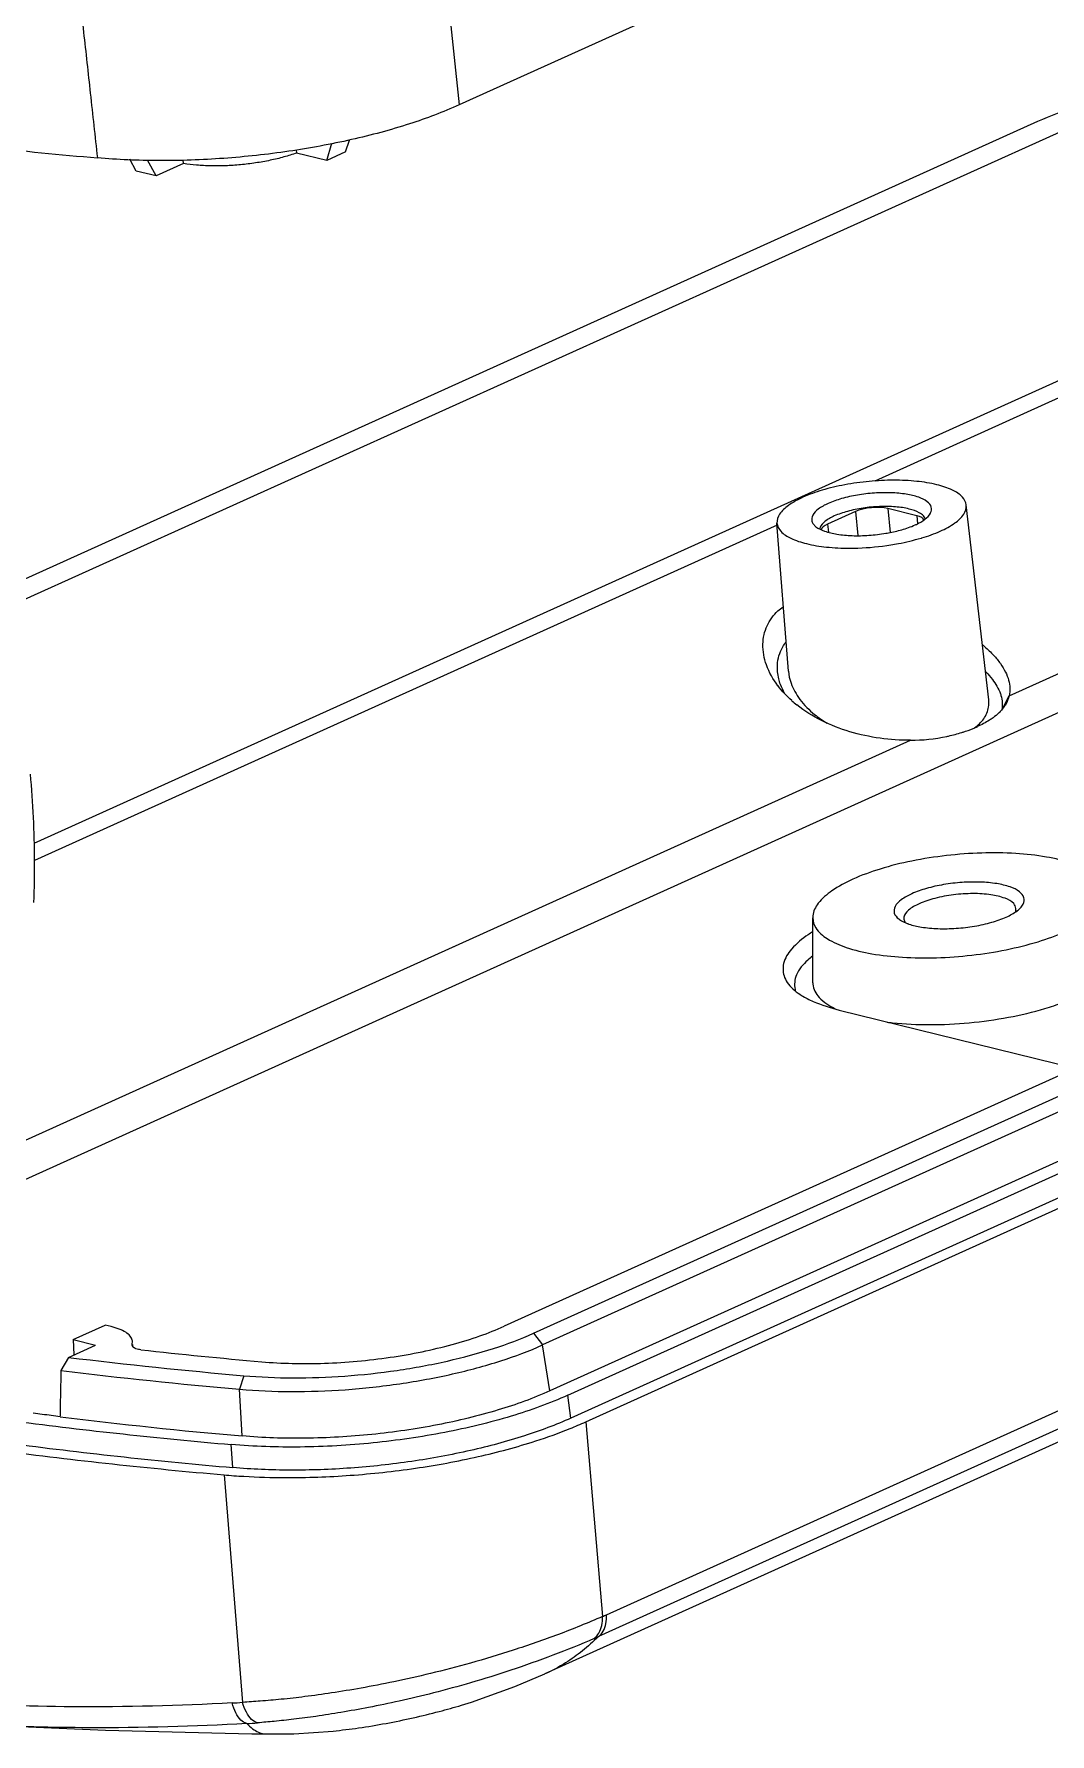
# Model space of a CAD drawing. Header units: millimetres. Extents: x 6083 to 6448, y 1315 to 1569.
# Drawn here: x 6261.82 to 6283.85, y 1337.4 to 1374.29 of the extents above; entities that cross this region are included whole.
import ezdxf

# ---------------------------------------------------------------- set-up
doc = ezdxf.new("R2010")
doc.units = ezdxf.units.MM
doc.layers.add('06___PRT_ALL_SURFS', color=7, linetype='Continuous')

# ---------------------------------------------------------------- blocks, each defined once
blk = doc.blocks.new('A$C496B05E0')
at = {"color": 7, "linetype": 'Continuous'}
for p, q in [((101.285, 97.407), (45.963, 72.406)), ((62.689, 71.922), (32.592, 58.32)), ((32.791, 57.825), (63.533, 71.718)), ((33.675, 51.045), (63.729, 64.627)), ((63.926, 64.207), (57.985, 61.522)), ((102.593, 62.073), (47.271, 37.072)), ((48.115, 36.868), (103.424, 61.864)), ((103.686, 61.526), (48.377, 36.531)), ((57.422, 60.643), (56.619, 60.28)), ((57.422, 60.643), (57.489, 59.948)), ((58.358, 60.73), (58.424, 60.039)), ((59.204, 60.521), (58.358, 60.73)), ((59.204, 60.521), (59.219, 60.295)), ((61.277, 55.193), (60.629, 60.834)), ((55.159, 60.245), (33.687, 50.542)), ((103.901, 60.196), (48.591, 35.201)), ((49.107, 35.074), (104.416, 60.069)), ((55.486, 56.021), (55.154, 60.308)), ((56.619, 60.28), (56.648, 60.046)), ((104.505, 59.409), (49.196, 34.413)), ((49.623, 34.303), (104.945, 59.304)), ((61.87, 55.314), (67.905, 58.041)), ((69.238, 57.507), (25.092, 37.557)), ((61.697, 54.969), (61.87, 55.314)), ((61.87, 55.314), (61.799, 55.114)), ((27.579, 39.817), (59.016, 54.024)), ((50.222, 28.725), (104.986, 53.474)), ((104.758, 52.842), (49.994, 28.093)), ((56.955, 46.22), (63.782, 44.534))]:
    blk.add_line(p, q, dxfattribs=at)
for centre, radius, start, end in [((57.511, 64.682), 4.737, 279.6367, 280.5817), ((58.334, 62.061), 1.982, 294.3115, 295.4322), ((57.248, 67.012), 7.43, 270.0151, 271.92), ((57.227, 67.488), 7.907, 271.9546, 278.8748), ((57.283, 67.103), 7.517, 278.9028, 280.6024), ((57.908, 57.783), 3.498, 228.3317, 231.4903), ((58.987, 59.267), 5.243, 270.3117, 281.8917), ((59.029, 59.054), 5.026, 281.9311, 282.4695), ((59.08, 58.837), 4.803, 282.4256, 287.2415), ((59.197, 58.451), 4.4, 287.2822, 287.7269), ((59.323, 58.07), 3.998, 287.6658, 292.1655), ((59.476, 57.685), 3.585, 292.217, 294.2854)]:
    blk.add_arc(centre, radius, start, end, dxfattribs=at)
for centre, major_axis, ratio, start_param, end_param in [((57.902, 60.524), (0.661, 0.064), 0.346246, 0.778157, 2.348649), ((58.748, 60.315), (0.662, 0.064), 0.346035, 0.083817, 0.777858), ((57.099, 60.161), (0.662, 0.064), 0.346035, 2.348959, 3.056075)]:
    blk.add_ellipse(centre, major_axis=major_axis, ratio=ratio, start_param=start_param, end_param=end_param, dxfattribs=at)
for points, start_tangent, end_tangent in [([(60.629, 60.834), (60.518, 61.059), (60.229, 61.261), (59.778, 61.417), (59.198, 61.515), (58.534, 61.548), (57.819, 61.514), (57.118, 61.416), (56.461, 61.259), (55.906, 61.055)], (-0.12224, 0.992501), (-0.911266, -0.411819)), ([(55.906, 61.055), (55.486, 60.818), (55.228, 60.563), (55.154, 60.308)], (-0.911266, -0.411819), (0.080899, -0.996722)), ([(59.598, 60.6), (59.618, 60.77), (59.501, 60.927), (59.253, 61.055), (58.895, 61.143), (58.456, 61.185), (57.971, 61.176), (57.48, 61.118), (57.022, 61.015), (56.635, 60.876)], (0.413932, 0.910308), (-0.911266, -0.411819)), ([(56.635, 60.876), (56.349, 60.711), (56.189, 60.534), (56.166, 60.36), (56.211, 60.274)], (-0.911266, -0.411819), (0.618341, -0.78591)), ([(56.812, 60.513), (56.54, 60.352), (56.404, 60.18), (56.396, 60.141)], (-0.911266, -0.411819), (-0.111971, -0.993712)), ([(59.391, 60.52), (59.271, 60.607), (58.979, 60.715), (58.584, 60.777), (58.124, 60.785), (57.645, 60.741), (57.192, 60.647), (56.812, 60.513)], (-0.682192, 0.731173), (-0.911266, -0.411819)), ([(59.431, 60.463), (59.391, 60.52)], (-0.431291, 0.902213), (-0.682192, 0.731173)), ([(59.435, 60.419), (59.596, 60.596), (59.598, 60.6)], (0.802732, 0.59634), (0.413932, 0.910308)), ([(59.878, 60.075), (60.298, 60.311), (60.556, 60.567), (60.63, 60.82), (60.629, 60.834)], (0.911266, 0.411819), (-0.12224, 0.992501)), ([(55.154, 60.308), (55.266, 60.071), (55.555, 59.869), (56.006, 59.713), (56.586, 59.615), (57.25, 59.582)], (0.080899, -0.996722), (1, 0.000169)), ([(56.211, 60.274), (56.283, 60.203)], (0.618341, -0.78591), (0.784033, -0.620719)), ([(56.283, 60.203), (56.531, 60.075)], (0.784033, -0.620719), (0.94391, -0.330203)), ([(56.531, 60.075), (56.889, 59.987)], (0.94391, -0.330203), (0.986778, -0.162077)), ([(56.889, 59.987), (57.328, 59.945), (57.813, 59.954), (58.304, 60.012)], (0.986778, -0.162077), (0.985878, 0.167463)), ([(58.381, 60.026), (58.762, 60.115), (59.15, 60.254)], (0.982982, 0.1837), (0.911266, 0.411819)), ([(59.185, 60.271), (59.435, 60.419)], (0.903037, 0.429563), (0.802732, 0.59634)), ([(59.345, 59.877), (59.878, 60.075)], (0.957208, 0.289401), (0.911266, 0.411819)), ([(59.446, 60.421), (59.431, 60.463)], (-0.241284, 0.970455), (-0.431291, 0.902213)), ([(58.667, 59.714), (59.323, 59.871), (59.345, 59.877)], (0.982915, 0.184058), (0.957208, 0.289401)), ([(55.18, 55.604), (54.851, 56.202), (54.748, 56.802), (54.782, 57.08), (54.869, 57.336), (55.004, 57.566), (55.183, 57.768), (55.33, 57.888)], (-0.602169, 0.798369), (0.807924, 0.589287)), ([(55.172, 56.006), (55.184, 56.346), (55.378, 56.819), (55.412, 56.866)], (-0.096646, 0.995319), (0.606166, 0.795338)), ([(61.098, 56.788), (61.166, 56.73), (61.418, 56.485), (61.615, 56.244)], (0.764138, -0.645053), (0.58113, -0.813811)), ([(61.615, 56.244), (61.617, 56.241), (61.763, 55.999), (61.854, 55.763), (61.89, 55.534), (61.87, 55.314)], (0.58113, -0.813811), (-0.215095, -0.976593)), ([(55.256, 55.64), (55.206, 55.805), (55.172, 56.006)], (-0.340052, 0.940407), (-0.096646, 0.995319)), ([(55.583, 55.171), (55.187, 55.595), (55.18, 55.604)], (-0.746779, 0.665073), (-0.602169, 0.798369)), ([(55.374, 55.382), (55.256, 55.64)], (-0.482623, 0.875828), (-0.340052, 0.940407)), ([(55.485, 56.026), (55.562, 55.676), (55.819, 55.208), (56.243, 54.771), (56.608, 54.515)], (0.076478, -0.997071), (0.854823, -0.518919)), ([(61.199, 56.001), (61.385, 55.785)], (0.693624, -0.720338), (0.605561, -0.795799)), ([(61.385, 55.785), (61.616, 55.372)], (0.605561, -0.795799), (0.324903, -0.945747)), ([(60.864, 54.38), (61.135, 54.648), (61.274, 54.985), (61.277, 55.188)], (0.807655, 0.589655), (-0.114359, 0.993439)), ([(61.799, 55.114), (61.713, 54.975), (61.576, 54.82), (61.573, 54.817)], (-0.44889, -0.893587), (-0.722033, -0.691858)), ([(61.616, 55.372), (61.631, 55.322), (61.669, 55.108)], (0.324903, -0.945747), (0.06404, -0.997947)), ([(61.669, 55.108), (61.66, 54.914)], (0.06404, -0.997947), (-0.166948, -0.985966)), ([(59.016, 54.024), (58.137, 54.083), (57.263, 54.272), (56.444, 54.595), (55.73, 55.046)], (-0.99999, -0.004433), (-0.782295, 0.622908)), ([(61.299, 54.605), (60.951, 54.418)], (-0.841955, -0.539547), (-0.911435, -0.411444)), ([(61.573, 54.817), (61.402, 54.675), (61.299, 54.605)], (-0.722033, -0.691858), (-0.841955, -0.539547)), ([(33.668, 49.335), (33.688, 50.552), (33.655, 51.79), (33.57, 53.044)], (0.037497, 0.999297), (-0.087184, 0.996192)), ([(56.184, 48.479), (56.058, 48.398), (55.577, 47.984), (55.346, 47.564), (55.377, 47.158), (55.486, 46.97)], (-0.85101, -0.52515), (0.614467, -0.788943)), ([(55.486, 46.97), (55.667, 46.787)], (0.614467, -0.788943), (0.767792, -0.640699)), ([(55.667, 46.787), (55.865, 46.644)], (0.767792, -0.640699), (0.847395, -0.530963)), ([(55.865, 46.644), (56.202, 46.469), (56.955, 46.22)], (0.847395, -0.530963), (0.970844, -0.239711))]:
    blk.add_spline(points, degree=3, dxfattribs=dict(at, start_tangent=start_tangent, end_tangent=end_tangent))
at = {"layer": '06___PRT_ALL_SURFS', "color": 7, "linetype": 'Continuous'}
for p, q in [((45.329, 78.406), (45.963, 72.406)), ((42.682, 71.048), (42.791, 71.39)), ((36.623, 70.493), (36.437, 70.832)), ((41.254, 71.105), (41.263, 71.015)), ((42.134, 70.8), (41.263, 71.015)), ((42.134, 70.8), (42.285, 71.296)), ((42.682, 71.048), (42.134, 70.8)), ((37.201, 70.35), (36.623, 70.493)), ((37.201, 70.35), (36.955, 70.809)), ((37.995, 70.71), (37.201, 70.35)), ((37.995, 70.71), (37.985, 70.82)), ((101.129, 50.821), (48.446, 27.012)), ((56.194, 47.006), (56.188, 48.889)), ((34.801, 36.687), (35.727, 37.105)), ((35.9, 37.063), (35.727, 37.105)), ((34.664, 36.17), (35.452, 36.526)), ((34.801, 36.687), (34.823, 36.242)), ((34.801, 36.687), (35.452, 36.526)), ((36.508, 36.515), (36.51, 36.539)), ((36.51, 36.539), (36.519, 36.638)), ((36.51, 36.539), (36.513, 36.515)), ((36.538, 36.468), (36.53, 36.542)), ((48.115, 36.868), (48.377, 36.531)), ((48.591, 35.201), (48.377, 36.531)), ((34.664, 36.17), (34.448, 35.789)), ((39.734, 35.641), (39.617, 35.248)), ((39.689, 33.896), (39.617, 35.248)), ((49.196, 34.413), (49.107, 35.074)), ((49.623, 34.303), (50.107, 28.674)), ((39.42, 32.981), (39.374, 33.648)), ((39.165, 32.771), (39.699, 26.19)), ((48.443, 27.011), (48.443, 27.01)), ((46.034, 26.108), (46.126, 26.137)), ((32.085, 25.538), (35.734, 25.389))]:
    blk.add_line(p, q, dxfattribs=at)
for points in [[(46.126, 26.137), (46.325, 26.199), (47.577, 26.645), (48.443, 27.011)], [(35.734, 25.389), (39.972, 25.282), (40.394, 25.275)], [(40.393, 25.275), (41.184, 25.282), (42.317, 25.358)]]:
    blk.add_lwpolyline(points, dxfattribs=at)
for centre, radius, start, end in [((49.078, 225.835), 155.555, 262.60061, 264.99407), ((59.553, 50.458), 1.846, 250.721, 251.5659), ((61.373, 50.064), 1.213, 306.5872, 307.6951), ((36.282, 36.613), 0.238, 6.1115, 13.0934), ((53.226, 189.25), 154.201, 263.08655, 264.98075), ((53.851, 190.6), 155.153, 263.6763, 264.97263), ((53.152, 189.368), 154.713, 263.05634, 264.98128), ((52.277, 178.235), 144.886, 262.92383, 265.01584), ((52.875, 187.641), 154.584, 262.66328, 264.98941), ((52.741, 187.759), 155.581, 262.6062, 264.99393), ((52.921, 186.978), 154.587, 262.64822, 264.98975), ((46.067, 37.919), 10.089, 293.6033, 294.3176), ((42.103, 45.556), 19.164, 293.9138, 294.3148), ((38.742, 38.84), 12.686, 272.9755, 274.3265), ((39.1, 39.184), 13.626, 273.0361, 274.3546)]:
    blk.add_arc(centre, radius, start, end, dxfattribs=at)
for points, start_tangent, end_tangent in [([(34.737, 77.834), (34.918, 76.193), (35.104, 74.51), (35.299, 72.743), (35.505, 70.874)], (0.109572, -0.993979), (0.109659, -0.993969)), ([(71.069, 73.149), (69.647, 73.212), (68.146, 73.16), (66.634, 72.995), (65.178, 72.725), (63.843, 72.362), (62.689, 71.922)], (-0.99614, 0.087784), (-0.911266, -0.411819)), ([(45.963, 72.406), (44.532, 71.859), (42.852, 71.402), (41.04, 71.065), (39.157, 70.86), (37.268, 70.795), (35.505, 70.874)], (-0.911266, -0.411819), (-0.996144, 0.087729)), ([(41.263, 71.015), (40.899, 70.9), (40.5, 70.803), (40.079, 70.728), (39.644, 70.675), (39.207, 70.646), (38.78, 70.642), (38.372, 70.664), (37.995, 70.71)], (-0.941417, -0.337245), (-0.98724, 0.159241)), ([(64.642, 49.7), (64.564, 49.901), (64.235, 50.211), (63.685, 50.464), (62.945, 50.647), (62.058, 50.748), (61.076, 50.762), (60.057, 50.688), (59.058, 50.531), (58.139, 50.299), (57.352, 50.006)], (-0.197388, 0.980325), (-0.911266, -0.411819)), ([(57.352, 50.006), (56.743, 49.668), (56.349, 49.307), (56.191, 48.942), (56.19, 48.889)], (-0.911266, -0.411819), (0.025952, -0.999663)), ([(62.195, 49.174), (62.271, 49.281), (62.295, 49.47), (62.168, 49.641), (61.899, 49.78), (61.51, 49.876), (61.033, 49.921), (60.507, 49.911), (59.974, 49.848), (59.476, 49.736), (59.056, 49.585)], (0.693621, 0.72034), (-0.911266, -0.411819)), ([(59.056, 49.585), (58.746, 49.406), (58.572, 49.215), (58.547, 49.026), (58.675, 48.855), (58.695, 48.839)], (-0.911266, -0.411819), (0.807317, -0.590118)), ([(59.267, 49.295), (58.956, 49.105), (58.824, 48.903), (58.826, 48.846)], (-0.911266, -0.411819), (0.168526, -0.985697)), ([(62.002, 49.297), (61.75, 49.452), (61.341, 49.553), (60.824, 49.588), (60.261, 49.552), (59.721, 49.451), (59.267, 49.295)], (-0.619665, 0.784867), (-0.911266, -0.411819)), ([(62.064, 49.157), (62.002, 49.297)], (-0.138186, 0.990406), (-0.619665, 0.784867)), ([(56.19, 48.889), (56.279, 48.594), (56.607, 48.285), (57.158, 48.031), (57.898, 47.849), (58.784, 47.747), (59.766, 47.733), (60.786, 47.807), (61.785, 47.965), (62.704, 48.197), (63.491, 48.49)], (0.025952, -0.999663), (0.911266, 0.411819)), ([(58.695, 48.839), (58.944, 48.716)], (0.807317, -0.590118), (0.94391, -0.330203)), ([(58.826, 48.846), (58.862, 48.751)], (0.168526, -0.985697), (0.503009, -0.864281)), ([(58.969, 48.707), (59.332, 48.62), (59.809, 48.575), (60.336, 48.584), (60.869, 48.647), (61.366, 48.759), (61.787, 48.911)], (0.948676, -0.316249), (0.911266, 0.411819)), ([(61.787, 48.911), (62.097, 49.089)], (0.911266, 0.411819), (0.802732, 0.59634)), ([(62.049, 49.048), (62.065, 49.107), (62.064, 49.157)], (0.400071, 0.916484), (-0.138186, 0.990406)), ([(62.115, 49.103), (62.195, 49.174)], (0.79105, 0.611752), (0.693621, 0.72034)), ([(56.181, 47.778), (56.043, 47.661), (55.719, 47.236), (55.678, 46.815), (55.693, 46.762)], (-0.787217, -0.616676), (0.326255, -0.945282)), ([(56.194, 47.006), (56.195, 46.968), (56.375, 46.587), (56.842, 46.259)], (-0.003036, -0.999995), (0.903706, -0.428153)), ([(58.343, 45.868), (58.496, 45.851), (59.57, 45.798), (60.715, 45.852), (61.851, 46.011), (62.902, 46.263), (63.418, 46.435)], (0.992594, -0.12148), (0.936393, 0.350952)), ([(36.514, 36.667), (36.451, 36.787), (36.325, 36.895), (36.138, 36.988), (35.9, 37.063)], (-0.227267, 0.973832), (-0.970844, 0.239711)), ([(40.255, 36.044), (41.138, 35.996), (42.068, 36.001), (43.02, 36.061), (43.968, 36.173), (44.891, 36.335), (45.763, 36.543), (46.564, 36.791), (47.271, 37.072)], (0.996144, -0.087729), (0.911266, 0.411819)), ([(36.762, 36.391), (36.616, 36.422), (36.528, 36.474), (36.509, 36.515)], (-0.993894, 0.110341), (-0.165493, 0.986211)), ([(39.617, 35.248), (41.104, 35.182), (42.673, 35.236), (44.253, 35.409), (45.775, 35.691), (47.171, 36.071), (48.377, 36.531)], (0.99614, -0.087784), (0.911266, 0.411819)), ([(39.734, 35.641), (41.157, 35.578), (42.657, 35.63), (44.17, 35.794), (45.626, 36.065), (46.961, 36.428), (48.115, 36.868)], (0.99614, -0.087784), (0.911266, 0.411819)), ([(34.448, 35.789), (34.44, 35.344), (34.431, 34.898), (34.428, 34.467)], (-0.01875, -0.999824), (-0.01868, -0.999826)), ([(49.107, 35.074), (47.471, 34.47), (45.552, 34.001), (43.474, 33.696), (41.369, 33.576), (39.374, 33.648)], (-0.911266, -0.411819), (-0.99614, 0.087784)), ([(48.591, 35.201), (47.095, 34.649), (45.34, 34.219), (43.439, 33.941), (41.514, 33.831), (39.689, 33.896)], (-0.911266, -0.411819), (-0.99614, 0.087784)), ([(34.428, 34.452), (34.17, 34.487), (33.908, 34.52), (33.646, 34.553)], (-0.992555, 0.121799), (-0.991871, 0.127249)), ([(39.4, 26.171), (34.792, 26.062), (30.792, 26.198), (27.319, 26.516), (24.187, 26.977), (21.034, 27.631), (17.843, 28.514), (14.629, 29.666), (11.681, 30.998), (8.999, 32.493), (6.672, 34.056)], (-0.998637, -0.052193), (-0.806495, 0.59124)), ([(39.165, 32.771), (39.74, 32.729), (40.94, 32.692), (42.813, 32.758), (44.7, 32.963), (46.516, 33.3), (48.183, 33.754), (49.173, 34.111), (49.623, 34.303)], (0.996144, -0.087729), (0.911266, 0.411819)), ([(49.196, 34.413), (47.85, 33.9), (46.292, 33.476), (44.594, 33.161), (42.83, 32.968), (41.079, 32.908), (39.42, 32.981)], (-0.911266, -0.411819), (-0.99614, 0.087784)), ([(50.107, 28.674), (48.833, 28.154), (47.529, 27.699), (46.289, 27.325), (45.133, 27.023), (44.074, 26.785), (43.127, 26.602), (42.275, 26.461), (41.505, 26.355), (40.816, 26.277), (40.213, 26.224), (39.699, 26.19)], (-0.91367, -0.406456), (-0.998592, -0.053053)), ([(49.872, 28.038), (50.007, 28.194), (50.088, 28.413), (50.107, 28.674)], (0.797468, 0.603361), (-0.0478, 0.998857)), ([(49.994, 28.093), (50.127, 28.249), (50.205, 28.466), (50.222, 28.725)], (0.79398, 0.607944), (-0.055999, 0.998431)), ([(49.872, 28.038), (48.676, 27.551), (47.455, 27.118), (46.297, 26.757), (45.218, 26.462), (44.23, 26.226), (43.344, 26.042), (42.547, 25.898), (41.825, 25.785), (41.181, 25.7), (40.616, 25.639), (40.135, 25.597)], (-0.915072, -0.403291), (-0.997114, -0.075925)), ([(49.994, 28.093), (49.529, 27.68), (49.041, 27.333), (48.443, 27.011)], (-0.71417, -0.699972), (-0.911077, -0.412236)), ([(39.822, 25.577), (39.653, 25.677), (39.507, 25.884), (39.4, 26.171)], (-0.971094, 0.238697), (-0.249229, 0.968445)), ([(40.135, 25.597), (39.963, 25.697), (39.811, 25.903), (39.699, 26.19)], (-0.972942, 0.231051), (-0.266848, 0.963739)), ([(42.317, 25.358), (43.058, 25.45), (43.85, 25.582), (44.639, 25.744), (45.388, 25.927), (46.034, 26.108)], (0.993691, 0.112149), (0.957241, 0.289293)), ([(39.822, 25.577), (35.256, 25.455), (32.085, 25.538)], (-0.998425, -0.056104), (-0.99875, 0.049982)), ([(39.822, 25.577), (39.992, 25.427), (40.162, 25.328), (40.32, 25.281), (40.392, 25.275)], (0.69854, -0.715571), (0.999835, -0.018142))]:
    blk.add_spline(points, degree=3, dxfattribs=dict(at, start_tangent=start_tangent, end_tangent=end_tangent))

msp = doc.modelspace()

# ---------------------------------------------------------------- block references
at = {"xscale": 0.75, "yscale": 0.75, "zscale": 0.75}
msp.add_blockref('A$C496B05E0', (6236.565, 1318.448), dxfattribs=at)

doc.saveas('drawing.dxf')
